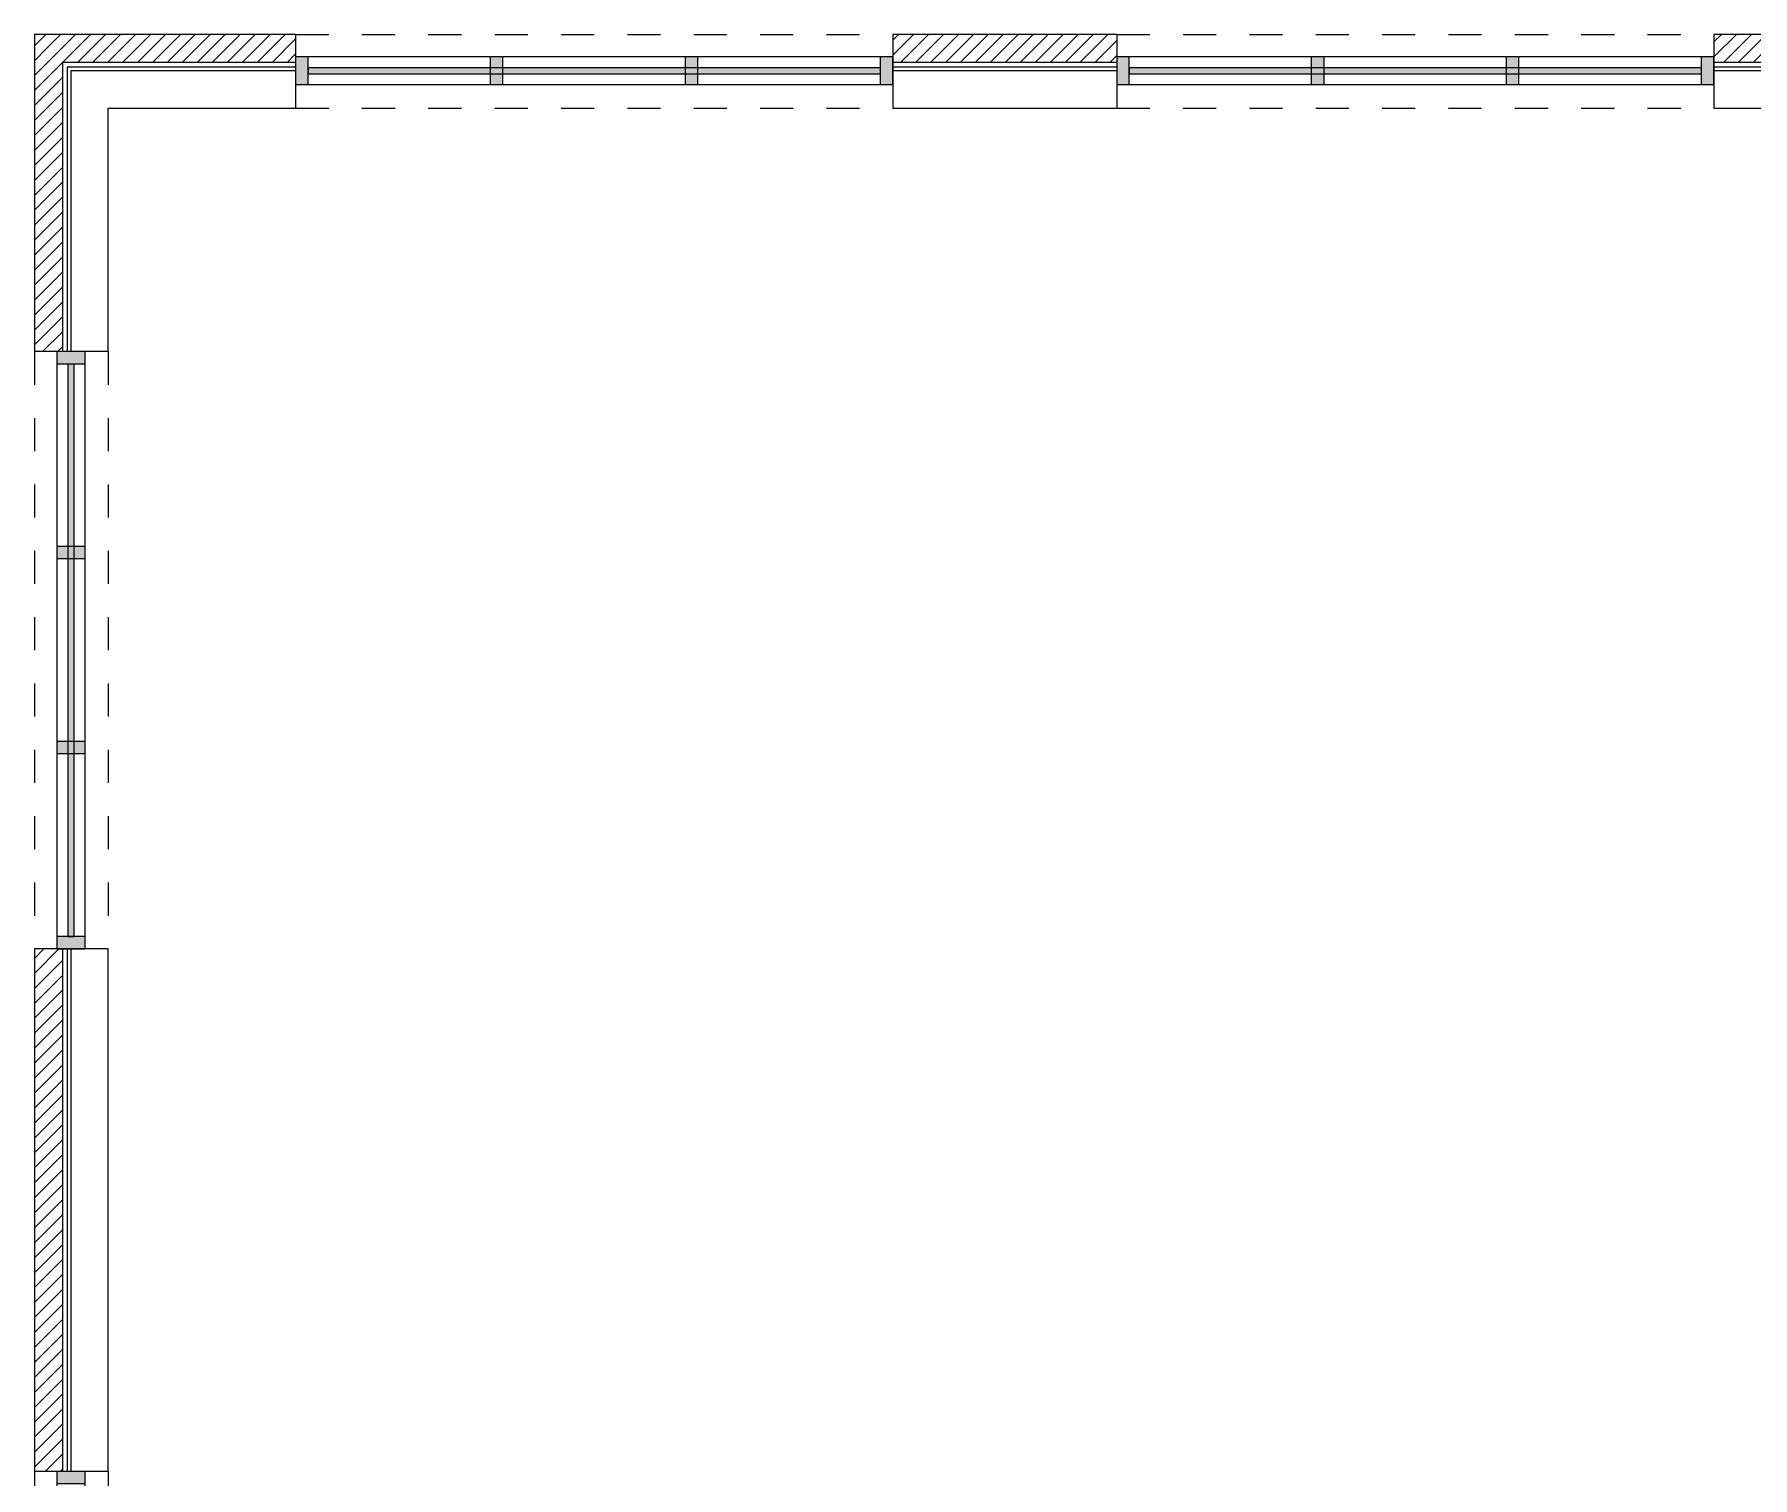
# Model space of a CAD drawing. Extents: x -485 to 726, y -1629 to -765.
# Drawn here: x -448.9 to -172.6, y -1044.6 to -812.6 of the extents above; entities that cross this region are included whole.
import ezdxf

# ---------------------------------------------------------------- set-up
doc = ezdxf.new("R2010")
doc.units = 0
doc.header["$MEASUREMENT"] = 0
doc.linetypes.add('Dashed', pattern=[10.666667, 5.333333, -5.333333])
doc.linetypes.add('Wipeout_Contour', pattern=[39.370079, 0, -39.370079])
doc.layers.add('A-WALL-EXTR', color=7, linetype='Continuous')
doc.layers.add('ArchiCAD Windows', color=7, linetype='Continuous')
for name, color, linetype, lineweight in [('A-WALL-EXTR_Pen_No__1', 7, 'Continuous', 13), ('A-WALL-EXTR_Pen_No__11', 7, 'Continuous', 5), ('ArchiCAD Windows_Pen_No__3', 7, 'Continuous', 18)]:
    doc.layers.add(name, color=color, linetype=linetype, lineweight=lineweight)
doc.layers.add('A-WALL-EXTR_Pen_No__2', color=7, linetype='Continuous', lineweight=25, true_color=0x747474)
pattern_1 = [(45, (0, 0), (-1.2026383, 1.2026383), [])]
pattern_2 = [(45, (0, 0), (-1.0021986, 1.0021986), [0, -1.4173228])]

# ---------------------------------------------------------------- blocks, each defined once
blk = doc.blocks.new('W Arch Opening 15_6')
at = {"layer": 'ArchiCAD Windows_Pen_No__3', "linetype": 'Dashed'}
for p, q in [((-48, 0), (48, 0)), ((-48, -11.875), (48, -11.875))]:
    blk.add_line(p, q, dxfattribs=at)
blk = doc.blocks.new('Wall_28', base_point=(-448.86, -812.64))
at = {"layer": 'A-WALL-EXTR_Pen_No__2', "linetype": 'Continuous'}
h = blk.add_hatch(dxfattribs=at)
h.set_pattern_fill('04___Brick_Face', color=256, style=0, pattern_type=2)
h.set_pattern_definition(pattern_1)
h.paths.add_polyline_path([(-448.86, -812.64), (-448.86, -863.64), (-444.36, -863.64), (-444.36, -817.14)], flags=0)
h = blk.add_hatch(dxfattribs=at)
h.set_pattern_fill('06___Ext__Sheathing_Bldg_84', color=256, style=0, pattern_type=2)
h.set_pattern_definition(pattern_2)
h.paths.add_polyline_path([(-443.61, -817.89), (-443.61, -863.64), (-442.99, -863.64), (-442.99, -818.51)], flags=0)
h = blk.add_hatch(dxfattribs=at)
h.set_pattern_fill('04___Brick_Face', color=256, style=0, pattern_type=2)
h.set_pattern_definition(pattern_1)
h.paths.add_polyline_path([(-448.86, -1043.64), (-444.36, -1043.64), (-444.36, -959.64), (-448.86, -959.64)], flags=0)
h = blk.add_hatch(dxfattribs=at)
h.set_pattern_fill('06___Ext__Sheathing_Bldg_84', color=256, style=0, pattern_type=2)
h.set_pattern_definition(pattern_2)
h.paths.add_polyline_path([(-443.61, -1043.64), (-442.99, -1043.64), (-442.99, -959.64), (-443.61, -959.64)], flags=0)
at = {"layer": 'A-WALL-EXTR_Pen_No__1', "linetype": 'Continuous'}
for p, q in [((-448.86, -812.64), (-448.86, -863.64)), ((-436.99, -863.64), (-436.99, -824.51)), ((-444.36, -863.64), (-448.86, -863.64)), ((-443.61, -863.64), (-444.36, -863.64)), ((-442.99, -863.64), (-443.61, -863.64)), ((-436.99, -863.64), (-442.99, -863.64)), ((-444.36, -959.64), (-448.86, -959.64)), ((-448.86, -959.64), (-448.86, -1043.64)), ((-443.61, -959.64), (-444.36, -959.64)), ((-442.99, -959.64), (-443.61, -959.64)), ((-436.99, -959.64), (-442.99, -959.64)), ((-436.99, -1043.64), (-436.99, -959.64)), ((-444.36, -1043.64), (-448.86, -1043.64)), ((-443.61, -1043.64), (-444.36, -1043.64)), ((-442.99, -1043.64), (-443.61, -1043.64)), ((-436.99, -1043.64), (-442.99, -1043.64))]:
    blk.add_line(p, q, dxfattribs=at)
at = {"layer": 'A-WALL-EXTR_Pen_No__2', "linetype": 'Continuous'}
for p, q in [((-444.36, -817.14), (-444.36, -863.64)), ((-443.61, -817.89), (-443.61, -863.64)), ((-442.99, -818.51), (-442.99, -863.64)), ((-444.36, -959.64), (-444.36, -1043.64)), ((-443.61, -959.64), (-443.61, -1043.64)), ((-442.99, -959.64), (-442.99, -1043.64))]:
    blk.add_line(p, q, dxfattribs=at)
at = {"layer": 'ArchiCAD Windows', "linetype": 'Continuous', "zscale": 39.37007874015748, "rotation": -90.00000000000001}
for p in [(-436.99, -911.64), (-436.99, -1091.64)]:
    blk.add_blockref('W Arch Opening 15_6', p, dxfattribs=at)
blk = doc.blocks.new('Wall_52', base_point=(-440.74, -911.64))
at = {"layer": 'A-WALL-EXTR_Pen_No__2', "linetype": 'Continuous'}
blk.add_hatch(color=256, dxfattribs=at).paths.add_polyline_path([(-440.74, -863.64), (-445.24, -863.64), (-445.24, -865.64), (-440.74, -865.64)], flags=0)
at = {"layer": 'A-WALL-EXTR_Pen_No__1', "linetype": 'Continuous'}
for p, q in [((-440.74, -863.64), (-445.24, -863.64)), ((-445.24, -959.64), (-440.74, -959.64))]:
    blk.add_line(p, q, dxfattribs=at)
at = {"color": 254, "linetype": 'Wipeout_Contour', "lineweight": 0, "ltscale": 3942.020931}
blk.add_wipeout([(-440.74, -865.64), (-445.24, -865.64), (-445.24, -894.97), (-440.74, -894.97)], dxfattribs=at).dxf.layer = 'A-WALL-EXTR'
at = {"layer": 'A-WALL-EXTR_Pen_No__2', "linetype": 'Continuous'}
blk.add_hatch(color=256, dxfattribs=at).paths.add_polyline_path([(-440.74, -894.97), (-445.24, -894.97), (-445.24, -896.97), (-440.74, -896.97)], flags=0)
at = {"layer": 'A-WALL-EXTR_Pen_No__1', "linetype": 'Continuous'}
for p, q in [((-445.24, -863.64), (-445.24, -865.64)), ((-440.74, -863.64), (-440.74, -865.64)), ((-440.74, -865.64), (-445.24, -865.64)), ((-440.74, -894.97), (-445.24, -894.97))]:
    blk.add_line(p, q, dxfattribs=at)
at = {"layer": 'A-WALL-EXTR_Pen_No__11', "linetype": 'Continuous'}
for p, q in [((-445.24, -865.64), (-445.24, -894.97)), ((-440.74, -865.64), (-440.74, -894.97))]:
    blk.add_line(p, q, dxfattribs=at)
at = {"color": 254, "linetype": 'Wipeout_Contour', "lineweight": 0, "ltscale": 4054.362472}
blk.add_wipeout([(-440.74, -896.97), (-445.24, -896.97), (-445.24, -926.3), (-440.74, -926.3)], dxfattribs=at).dxf.layer = 'A-WALL-EXTR'
at = {"layer": 'A-WALL-EXTR_Pen_No__2', "linetype": 'Continuous'}
blk.add_hatch(color=256, dxfattribs=at).paths.add_polyline_path([(-440.74, -926.3), (-445.24, -926.3), (-445.24, -928.3), (-440.74, -928.3)], flags=0)
at = {"layer": 'A-WALL-EXTR_Pen_No__1', "linetype": 'Continuous'}
for p, q in [((-445.24, -894.97), (-445.24, -896.97)), ((-440.74, -894.97), (-440.74, -896.97)), ((-440.74, -896.97), (-445.24, -896.97)), ((-440.74, -926.3), (-445.24, -926.3))]:
    blk.add_line(p, q, dxfattribs=at)
at = {"layer": 'A-WALL-EXTR_Pen_No__11', "linetype": 'Continuous'}
for p, q in [((-445.24, -896.97), (-445.24, -926.3)), ((-440.74, -896.97), (-440.74, -926.3))]:
    blk.add_line(p, q, dxfattribs=at)
at = {"color": 254, "linetype": 'Wipeout_Contour', "lineweight": 0, "ltscale": 4167.445341}
blk.add_wipeout([(-440.74, -928.3), (-445.24, -928.3), (-445.24, -957.64), (-440.74, -957.64)], dxfattribs=at).dxf.layer = 'A-WALL-EXTR'
at = {"layer": 'A-WALL-EXTR_Pen_No__2', "linetype": 'Continuous'}
blk.add_hatch(color=256, dxfattribs=at).paths.add_polyline_path([(-440.74, -957.64), (-445.24, -957.64), (-445.24, -959.64), (-440.74, -959.64)], flags=0)
at = {"layer": 'A-WALL-EXTR_Pen_No__1', "linetype": 'Continuous'}
for p, q in [((-445.24, -926.3), (-445.24, -928.3)), ((-440.74, -926.3), (-440.74, -928.3)), ((-440.74, -928.3), (-445.24, -928.3)), ((-440.74, -957.64), (-445.24, -957.64)), ((-445.24, -957.64), (-445.24, -959.64)), ((-440.74, -957.64), (-440.74, -959.64))]:
    blk.add_line(p, q, dxfattribs=at)
at = {"layer": 'A-WALL-EXTR_Pen_No__11', "linetype": 'Continuous'}
for p, q in [((-445.24, -928.3), (-445.24, -957.64)), ((-440.74, -928.3), (-440.74, -957.64))]:
    blk.add_line(p, q, dxfattribs=at)
blk = doc.blocks.new('Wall_53', base_point=(-442.49, -911.64))
at = {"layer": 'A-WALL-EXTR_Pen_No__2', "linetype": 'Continuous', "lineweight": 0, "true_color": 0xdbdbdb}
for points in [[(-442.49, -865.64), (-443.49, -865.64), (-443.49, -894.97), (-442.49, -894.97)], [(-442.49, -896.97), (-443.49, -896.97), (-443.49, -926.3), (-442.49, -926.3)], [(-442.49, -928.3), (-443.49, -928.3), (-443.49, -957.64), (-442.49, -957.64)]]:
    blk.add_hatch(color=254, dxfattribs=at).paths.add_polyline_path(points, flags=0)
at = {"layer": 'A-WALL-EXTR_Pen_No__1', "linetype": 'Continuous'}
for p, q in [((-442.49, -865.64), (-443.49, -865.64)), ((-443.49, -865.64), (-443.49, -894.97)), ((-442.49, -865.64), (-442.49, -894.97)), ((-442.49, -894.97), (-443.49, -894.97)), ((-443.49, -894.97), (-443.49, -896.97)), ((-442.49, -894.97), (-442.49, -896.97)), ((-442.49, -896.97), (-443.49, -896.97)), ((-443.49, -896.97), (-443.49, -926.3)), ((-442.49, -896.97), (-442.49, -926.3)), ((-442.49, -926.3), (-443.49, -926.3)), ((-443.49, -926.3), (-443.49, -928.3)), ((-442.49, -926.3), (-442.49, -928.3)), ((-442.49, -928.3), (-443.49, -928.3)), ((-443.49, -928.3), (-443.49, -957.64)), ((-442.49, -928.3), (-442.49, -957.64)), ((-443.49, -957.64), (-442.49, -957.64))]:
    blk.add_line(p, q, dxfattribs=at)
blk = doc.blocks.new('Wall_54', base_point=(-440.74, -1091.64))
at = {"layer": 'A-WALL-EXTR_Pen_No__2', "linetype": 'Continuous'}
blk.add_hatch(color=256, dxfattribs=at).paths.add_polyline_path([(-440.74, -1043.64), (-445.24, -1043.64), (-445.24, -1045.64), (-440.74, -1045.64)], flags=0)
at = {"layer": 'A-WALL-EXTR_Pen_No__1', "linetype": 'Continuous'}
for p, q in [((-440.74, -1043.64), (-445.24, -1043.64)), ((-445.24, -1139.64), (-440.74, -1139.64))]:
    blk.add_line(p, q, dxfattribs=at)
at = {"color": 254, "linetype": 'Wipeout_Contour', "lineweight": 0, "ltscale": 4596.55504}
blk.add_wipeout([(-440.74, -1045.64), (-445.24, -1045.64), (-445.24, -1074.97), (-440.74, -1074.97)], dxfattribs=at).dxf.layer = 'A-WALL-EXTR'
at = {"layer": 'A-WALL-EXTR_Pen_No__2', "linetype": 'Continuous'}
blk.add_hatch(color=256, dxfattribs=at).paths.add_polyline_path([(-440.74, -1074.97), (-445.24, -1074.97), (-445.24, -1076.97), (-440.74, -1076.97)], flags=0)
at = {"layer": 'A-WALL-EXTR_Pen_No__1', "linetype": 'Continuous'}
for p, q in [((-445.24, -1043.64), (-445.24, -1045.64)), ((-440.74, -1043.64), (-440.74, -1045.64)), ((-440.74, -1045.64), (-445.24, -1045.64)), ((-440.74, -1074.97), (-445.24, -1074.97))]:
    blk.add_line(p, q, dxfattribs=at)
at = {"layer": 'A-WALL-EXTR_Pen_No__11', "linetype": 'Continuous'}
for p, q in [((-445.24, -1045.64), (-445.24, -1074.97)), ((-440.74, -1045.64), (-440.74, -1074.97))]:
    blk.add_line(p, q, dxfattribs=at)
at = {"color": 254, "linetype": 'Wipeout_Contour', "lineweight": 0, "ltscale": 4712.444887}
blk.add_wipeout([(-440.74, -1076.97), (-445.24, -1076.97), (-445.24, -1106.3), (-440.74, -1106.3)], dxfattribs=at).dxf.layer = 'A-WALL-EXTR'
at = {"layer": 'A-WALL-EXTR_Pen_No__2', "linetype": 'Continuous'}
blk.add_hatch(color=256, dxfattribs=at).paths.add_polyline_path([(-440.74, -1106.3), (-445.24, -1106.3), (-445.24, -1108.3), (-440.74, -1108.3)], flags=0)
at = {"layer": 'A-WALL-EXTR_Pen_No__1', "linetype": 'Continuous'}
for p, q in [((-445.24, -1074.97), (-445.24, -1076.97)), ((-440.74, -1076.97), (-445.24, -1076.97)), ((-440.74, -1074.97), (-440.74, -1076.97)), ((-440.74, -1106.3), (-445.24, -1106.3))]:
    blk.add_line(p, q, dxfattribs=at)
at = {"layer": 'A-WALL-EXTR_Pen_No__11', "linetype": 'Continuous'}
for p, q in [((-445.24, -1076.97), (-445.24, -1106.3)), ((-440.74, -1076.97), (-440.74, -1106.3))]:
    blk.add_line(p, q, dxfattribs=at)
at = {"color": 254, "linetype": 'Wipeout_Contour', "lineweight": 0, "ltscale": 4828.80667}
blk.add_wipeout([(-440.74, -1108.3), (-445.24, -1108.3), (-445.24, -1137.64), (-440.74, -1137.64)], dxfattribs=at).dxf.layer = 'A-WALL-EXTR'
at = {"layer": 'A-WALL-EXTR_Pen_No__2', "linetype": 'Continuous'}
blk.add_hatch(color=256, dxfattribs=at).paths.add_polyline_path([(-440.74, -1137.64), (-445.24, -1137.64), (-445.24, -1139.64), (-440.74, -1139.64)], flags=0)
at = {"layer": 'A-WALL-EXTR_Pen_No__1', "linetype": 'Continuous'}
for p, q in [((-445.24, -1106.3), (-445.24, -1108.3)), ((-440.74, -1106.3), (-440.74, -1108.3)), ((-440.74, -1108.3), (-445.24, -1108.3)), ((-440.74, -1137.64), (-445.24, -1137.64)), ((-445.24, -1137.64), (-445.24, -1139.64)), ((-440.74, -1137.64), (-440.74, -1139.64))]:
    blk.add_line(p, q, dxfattribs=at)
at = {"layer": 'A-WALL-EXTR_Pen_No__11', "linetype": 'Continuous'}
for p, q in [((-445.24, -1108.3), (-445.24, -1137.64)), ((-440.74, -1108.3), (-440.74, -1137.64))]:
    blk.add_line(p, q, dxfattribs=at)
blk = doc.blocks.new('W Arch Opening 15_11')
at = {"layer": 'ArchiCAD Windows_Pen_No__3', "linetype": 'Dashed'}
for p, q in [((-48, 0), (48, 0)), ((-48, -11.875), (48, -11.875))]:
    blk.add_line(p, q, dxfattribs=at)
blk = doc.blocks.new('Wall_61', base_point=(151.14, -812.64))
at = {"layer": 'A-WALL-EXTR_Pen_No__2', "linetype": 'Continuous'}
h = blk.add_hatch(dxfattribs=at)
h.set_pattern_fill('04___Brick_Face', color=256, style=0, pattern_type=2)
h.set_pattern_definition(pattern_1)
h.paths.add_polyline_path([(-448.86, -812.64), (-444.36, -817.14), (-406.86, -817.14), (-406.86, -812.64)], flags=0)
h = blk.add_hatch(dxfattribs=at)
h.set_pattern_fill('04___Brick_Face', color=256, style=0, pattern_type=2)
h.set_pattern_definition(pattern_1)
h.paths.add_polyline_path([(-310.86, -812.64), (-310.86, -817.14), (-274.86, -817.14), (-274.86, -812.64)], flags=0)
h = blk.add_hatch(dxfattribs=at)
h.set_pattern_fill('04___Brick_Face', color=256, style=0, pattern_type=2)
h.set_pattern_definition(pattern_1)
h.paths.add_polyline_path([(-178.86, -812.64), (-178.86, -817.14), (-118.86, -817.14), (-118.86, -812.64)], flags=0)
h = blk.add_hatch(dxfattribs=at)
h.set_pattern_fill('06___Ext__Sheathing_Bldg_84', color=256, style=0, pattern_type=2)
h.set_pattern_definition(pattern_2)
h.paths.add_polyline_path([(-443.61, -817.89), (-442.99, -818.51), (-406.86, -818.51), (-406.86, -817.89)], flags=0)
h = blk.add_hatch(dxfattribs=at)
h.set_pattern_fill('06___Ext__Sheathing_Bldg_84', color=256, style=0, pattern_type=2)
h.set_pattern_definition(pattern_2)
h.paths.add_polyline_path([(-274.86, -817.89), (-310.86, -817.89), (-310.86, -818.51), (-274.86, -818.51)], flags=0)
h = blk.add_hatch(dxfattribs=at)
h.set_pattern_fill('06___Ext__Sheathing_Bldg_84', color=256, style=0, pattern_type=2)
h.set_pattern_definition(pattern_2)
h.paths.add_polyline_path([(-118.86, -817.89), (-178.86, -817.89), (-178.86, -818.51), (-118.86, -818.51)], flags=0)
at = {"layer": 'A-WALL-EXTR_Pen_No__1', "linetype": 'Continuous'}
for p, q in [((-406.86, -812.64), (-448.86, -812.64)), ((-406.86, -812.64), (-406.86, -817.14)), ((-310.86, -812.64), (-310.86, -817.14)), ((-274.86, -812.64), (-310.86, -812.64)), ((-274.86, -812.64), (-274.86, -817.14)), ((-178.86, -812.64), (-178.86, -817.14)), ((-118.86, -812.64), (-178.86, -812.64)), ((-406.86, -817.14), (-406.86, -817.89)), ((-310.86, -817.14), (-310.86, -817.89)), ((-274.86, -817.14), (-274.86, -817.89)), ((-178.86, -817.14), (-178.86, -817.89)), ((-406.86, -817.89), (-406.86, -818.51)), ((-406.86, -818.51), (-406.86, -824.51)), ((-310.86, -817.89), (-310.86, -818.51)), ((-310.86, -818.51), (-310.86, -824.51)), ((-274.86, -817.89), (-274.86, -818.51)), ((-274.86, -818.51), (-274.86, -824.51)), ((-178.86, -817.89), (-178.86, -818.51)), ((-178.86, -818.51), (-178.86, -824.51)), ((-436.99, -824.51), (-406.86, -824.51)), ((-310.86, -824.51), (-274.86, -824.51)), ((-178.86, -824.51), (-118.86, -824.51))]:
    blk.add_line(p, q, dxfattribs=at)
at = {"layer": 'A-WALL-EXTR_Pen_No__2', "linetype": 'Continuous'}
for p, q in [((-406.86, -817.14), (-444.36, -817.14)), ((-274.86, -817.14), (-310.86, -817.14)), ((-118.86, -817.14), (-178.86, -817.14)), ((-406.86, -817.89), (-443.61, -817.89)), ((-406.86, -818.51), (-442.99, -818.51)), ((-274.86, -817.89), (-310.86, -817.89)), ((-274.86, -818.51), (-310.86, -818.51)), ((-118.86, -817.89), (-178.86, -817.89)), ((-118.86, -818.51), (-178.86, -818.51))]:
    blk.add_line(p, q, dxfattribs=at)
at = {"layer": 'ArchiCAD Windows', "linetype": 'Continuous', "zscale": 39.37007874015748}
for p in [(-358.86, -812.64), (-226.86, -812.64)]:
    blk.add_blockref('W Arch Opening 15_11', p, dxfattribs=at)
blk = doc.blocks.new('Wall_62', base_point=(-358.86, -820.76))
at = {"layer": 'A-WALL-EXTR_Pen_No__2', "linetype": 'Continuous'}
blk.add_hatch(color=256, dxfattribs=at).paths.add_polyline_path([(-310.86, -820.76), (-310.86, -816.26), (-312.86, -816.26), (-312.86, -820.76)], flags=0)
at = {"layer": 'A-WALL-EXTR_Pen_No__1', "linetype": 'Continuous'}
for p, q in [((-406.86, -816.26), (-406.86, -820.76)), ((-310.86, -820.76), (-310.86, -816.26))]:
    blk.add_line(p, q, dxfattribs=at)
at = {"color": 254, "linetype": 'Wipeout_Contour', "lineweight": 0, "ltscale": 3526.826965}
blk.add_wipeout([(-312.86, -820.76), (-312.86, -816.26), (-342.19, -816.26), (-342.19, -820.76)], dxfattribs=at).dxf.layer = 'A-WALL-EXTR'
at = {"layer": 'A-WALL-EXTR_Pen_No__2', "linetype": 'Continuous'}
blk.add_hatch(color=256, dxfattribs=at).paths.add_polyline_path([(-342.19, -820.76), (-342.19, -816.26), (-344.19, -816.26), (-344.19, -820.76)], flags=0)
at = {"layer": 'A-WALL-EXTR_Pen_No__1', "linetype": 'Continuous'}
for p, q in [((-342.19, -820.76), (-342.19, -816.26)), ((-312.86, -820.76), (-312.86, -816.26)), ((-310.86, -816.26), (-312.86, -816.26)), ((-310.86, -820.76), (-312.86, -820.76))]:
    blk.add_line(p, q, dxfattribs=at)
at = {"layer": 'A-WALL-EXTR_Pen_No__11', "linetype": 'Continuous'}
for p, q in [((-312.86, -816.26), (-342.19, -816.26)), ((-312.86, -820.76), (-342.19, -820.76))]:
    blk.add_line(p, q, dxfattribs=at)
at = {"color": 254, "linetype": 'Wipeout_Contour', "lineweight": 0, "ltscale": 3575.266912}
blk.add_wipeout([(-344.19, -820.76), (-344.19, -816.26), (-373.53, -816.26), (-373.53, -820.76)], dxfattribs=at).dxf.layer = 'A-WALL-EXTR'
at = {"layer": 'A-WALL-EXTR_Pen_No__2', "linetype": 'Continuous'}
blk.add_hatch(color=256, dxfattribs=at).paths.add_polyline_path([(-373.53, -820.76), (-373.53, -816.26), (-375.53, -816.26), (-375.53, -820.76)], flags=0)
at = {"layer": 'A-WALL-EXTR_Pen_No__1', "linetype": 'Continuous'}
for p, q in [((-373.53, -820.76), (-373.53, -816.26)), ((-344.19, -820.76), (-344.19, -816.26)), ((-342.19, -816.26), (-344.19, -816.26)), ((-342.19, -820.76), (-344.19, -820.76))]:
    blk.add_line(p, q, dxfattribs=at)
at = {"layer": 'A-WALL-EXTR_Pen_No__11', "linetype": 'Continuous'}
for p, q in [((-344.19, -816.26), (-373.53, -816.26)), ((-344.19, -820.76), (-373.53, -820.76))]:
    blk.add_line(p, q, dxfattribs=at)
at = {"color": 254, "linetype": 'Wipeout_Contour', "lineweight": 0, "ltscale": 3627.392113}
blk.add_wipeout([(-375.53, -820.76), (-375.53, -816.26), (-404.86, -816.26), (-404.86, -820.76)], dxfattribs=at).dxf.layer = 'A-WALL-EXTR'
at = {"layer": 'A-WALL-EXTR_Pen_No__2', "linetype": 'Continuous'}
blk.add_hatch(color=256, dxfattribs=at).paths.add_polyline_path([(-404.86, -820.76), (-404.86, -816.26), (-406.86, -816.26), (-406.86, -820.76)], flags=0)
at = {"layer": 'A-WALL-EXTR_Pen_No__1', "linetype": 'Continuous'}
for p, q in [((-404.86, -816.26), (-406.86, -816.26)), ((-404.86, -820.76), (-404.86, -816.26)), ((-375.53, -820.76), (-375.53, -816.26)), ((-373.53, -816.26), (-375.53, -816.26)), ((-404.86, -820.76), (-406.86, -820.76)), ((-373.53, -820.76), (-375.53, -820.76))]:
    blk.add_line(p, q, dxfattribs=at)
at = {"layer": 'A-WALL-EXTR_Pen_No__11', "linetype": 'Continuous'}
for p, q in [((-375.53, -816.26), (-404.86, -816.26)), ((-375.53, -820.76), (-404.86, -820.76))]:
    blk.add_line(p, q, dxfattribs=at)
blk = doc.blocks.new('Wall_63', base_point=(-358.86, -819.01))
at = {"layer": 'A-WALL-EXTR_Pen_No__2', "linetype": 'Continuous', "lineweight": 0, "true_color": 0xdbdbdb}
for points in [[(-375.53, -819.01), (-375.53, -818.01), (-404.86, -818.01), (-404.86, -819.01)], [(-344.19, -819.01), (-344.19, -818.01), (-373.53, -818.01), (-373.53, -819.01)], [(-312.86, -819.01), (-312.86, -818.01), (-342.19, -818.01), (-342.19, -819.01)]]:
    blk.add_hatch(color=254, dxfattribs=at).paths.add_polyline_path(points, flags=0)
at = {"layer": 'A-WALL-EXTR_Pen_No__1', "linetype": 'Continuous'}
for p, q in [((-375.53, -818.01), (-404.86, -818.01)), ((-404.86, -818.01), (-404.86, -819.01)), ((-375.53, -819.01), (-404.86, -819.01)), ((-375.53, -819.01), (-375.53, -818.01)), ((-373.53, -818.01), (-375.53, -818.01)), ((-373.53, -819.01), (-375.53, -819.01)), ((-373.53, -819.01), (-373.53, -818.01)), ((-344.19, -818.01), (-373.53, -818.01)), ((-344.19, -819.01), (-373.53, -819.01)), ((-344.19, -819.01), (-344.19, -818.01)), ((-342.19, -818.01), (-344.19, -818.01)), ((-342.19, -819.01), (-344.19, -819.01)), ((-342.19, -819.01), (-342.19, -818.01)), ((-312.86, -818.01), (-342.19, -818.01)), ((-312.86, -819.01), (-342.19, -819.01)), ((-312.86, -819.01), (-312.86, -818.01))]:
    blk.add_line(p, q, dxfattribs=at)
blk = doc.blocks.new('Wall_64', base_point=(-226.86, -820.76))
at = {"layer": 'A-WALL-EXTR_Pen_No__2', "linetype": 'Continuous'}
blk.add_hatch(color=256, dxfattribs=at).paths.add_polyline_path([(-178.86, -820.76), (-178.86, -816.26), (-180.86, -816.26), (-180.86, -820.76)], flags=0)
at = {"layer": 'A-WALL-EXTR_Pen_No__1', "linetype": 'Continuous'}
for p, q in [((-274.86, -816.26), (-274.86, -820.76)), ((-178.86, -820.76), (-178.86, -816.26))]:
    blk.add_line(p, q, dxfattribs=at)
at = {"color": 254, "linetype": 'Wipeout_Contour', "lineweight": 0, "ltscale": 3366.620175}
blk.add_wipeout([(-180.86, -820.76), (-180.86, -816.26), (-210.19, -816.26), (-210.19, -820.76)], dxfattribs=at).dxf.layer = 'A-WALL-EXTR'
at = {"layer": 'A-WALL-EXTR_Pen_No__2', "linetype": 'Continuous'}
blk.add_hatch(color=256, dxfattribs=at).paths.add_polyline_path([(-210.19, -820.76), (-210.19, -816.26), (-212.19, -816.26), (-212.19, -820.76)], flags=0)
at = {"layer": 'A-WALL-EXTR_Pen_No__1', "linetype": 'Continuous'}
for p, q in [((-210.19, -820.76), (-210.19, -816.26)), ((-180.86, -820.76), (-180.86, -816.26)), ((-178.86, -816.26), (-180.86, -816.26)), ((-178.86, -820.76), (-180.86, -820.76))]:
    blk.add_line(p, q, dxfattribs=at)
at = {"layer": 'A-WALL-EXTR_Pen_No__11', "linetype": 'Continuous'}
for p, q in [((-180.86, -816.26), (-210.19, -816.26)), ((-180.86, -820.76), (-210.19, -820.76))]:
    blk.add_line(p, q, dxfattribs=at)
at = {"color": 254, "linetype": 'Wipeout_Contour', "lineweight": 0, "ltscale": 3397.914332}
blk.add_wipeout([(-212.19, -820.76), (-212.19, -816.26), (-241.53, -816.26), (-241.53, -820.76)], dxfattribs=at).dxf.layer = 'A-WALL-EXTR'
at = {"layer": 'A-WALL-EXTR_Pen_No__2', "linetype": 'Continuous'}
blk.add_hatch(color=256, dxfattribs=at).paths.add_polyline_path([(-241.53, -820.76), (-241.53, -816.26), (-243.53, -816.26), (-243.53, -820.76)], flags=0)
at = {"layer": 'A-WALL-EXTR_Pen_No__1', "linetype": 'Continuous'}
for p, q in [((-241.53, -820.76), (-241.53, -816.26)), ((-212.19, -820.76), (-212.19, -816.26)), ((-210.19, -816.26), (-212.19, -816.26)), ((-210.19, -820.76), (-212.19, -820.76))]:
    blk.add_line(p, q, dxfattribs=at)
at = {"layer": 'A-WALL-EXTR_Pen_No__11', "linetype": 'Continuous'}
for p, q in [((-212.19, -816.26), (-241.53, -816.26)), ((-212.19, -820.76), (-241.53, -820.76))]:
    blk.add_line(p, q, dxfattribs=at)
at = {"color": 254, "linetype": 'Wipeout_Contour', "lineweight": 0, "ltscale": 3433.500189}
blk.add_wipeout([(-243.53, -820.76), (-243.53, -816.26), (-272.86, -816.26), (-272.86, -820.76)], dxfattribs=at).dxf.layer = 'A-WALL-EXTR'
at = {"layer": 'A-WALL-EXTR_Pen_No__2', "linetype": 'Continuous'}
blk.add_hatch(color=256, dxfattribs=at).paths.add_polyline_path([(-272.86, -820.76), (-272.86, -816.26), (-274.86, -816.26), (-274.86, -820.76)], flags=0)
at = {"layer": 'A-WALL-EXTR_Pen_No__1', "linetype": 'Continuous'}
for p, q in [((-272.86, -816.26), (-274.86, -816.26)), ((-272.86, -820.76), (-272.86, -816.26)), ((-243.53, -820.76), (-243.53, -816.26)), ((-241.53, -816.26), (-243.53, -816.26)), ((-272.86, -820.76), (-274.86, -820.76)), ((-241.53, -820.76), (-243.53, -820.76))]:
    blk.add_line(p, q, dxfattribs=at)
at = {"layer": 'A-WALL-EXTR_Pen_No__11', "linetype": 'Continuous'}
for p, q in [((-243.53, -816.26), (-272.86, -816.26)), ((-243.53, -820.76), (-272.86, -820.76))]:
    blk.add_line(p, q, dxfattribs=at)
blk = doc.blocks.new('Wall_65', base_point=(-226.86, -819.01))
at = {"layer": 'A-WALL-EXTR_Pen_No__2', "linetype": 'Continuous', "lineweight": 0, "true_color": 0xdbdbdb}
for points in [[(-243.53, -819.01), (-243.53, -818.01), (-272.86, -818.01), (-272.86, -819.01)], [(-212.19, -819.01), (-212.19, -818.01), (-241.53, -818.01), (-241.53, -819.01)], [(-180.86, -819.01), (-180.86, -818.01), (-210.19, -818.01), (-210.19, -819.01)]]:
    blk.add_hatch(color=254, dxfattribs=at).paths.add_polyline_path(points, flags=0)
at = {"layer": 'A-WALL-EXTR_Pen_No__1', "linetype": 'Continuous'}
for p, q in [((-243.53, -818.01), (-272.86, -818.01)), ((-272.86, -818.01), (-272.86, -819.01)), ((-243.53, -819.01), (-272.86, -819.01)), ((-243.53, -819.01), (-243.53, -818.01)), ((-241.53, -818.01), (-243.53, -818.01)), ((-241.53, -819.01), (-243.53, -819.01)), ((-241.53, -819.01), (-241.53, -818.01)), ((-212.19, -818.01), (-241.53, -818.01)), ((-212.19, -819.01), (-241.53, -819.01)), ((-212.19, -819.01), (-212.19, -818.01)), ((-210.19, -818.01), (-212.19, -818.01)), ((-210.19, -819.01), (-212.19, -819.01)), ((-210.19, -819.01), (-210.19, -818.01)), ((-180.86, -818.01), (-210.19, -818.01)), ((-180.86, -819.01), (-210.19, -819.01)), ((-180.86, -819.01), (-180.86, -818.01))]:
    blk.add_line(p, q, dxfattribs=at)

msp = doc.modelspace()

# ---------------------------------------------------------------- block references
at = {"layer": 'A-WALL-EXTR'}
for name, p in [('Wall_28', (-448.86, -812.64)), ('Wall_61', (151.14, -812.64))]:
    msp.add_blockref(name, p, dxfattribs=at)

# ---------------------------------------------------------------- next in the draw order: block references
for name, p in [('Wall_62', (-358.86, -820.76)), ('Wall_64', (-226.86, -820.76)), ('Wall_52', (-440.74, -911.64)), ('Wall_54', (-440.74, -1091.64))]:
    msp.add_blockref(name, p, dxfattribs=at)

# ---------------------------------------------------------------- next in the draw order: block references
for name, p in [('Wall_63', (-358.86, -819.01)), ('Wall_65', (-226.86, -819.01)), ('Wall_53', (-442.49, -911.64))]:
    msp.add_blockref(name, p, dxfattribs=at)

doc.saveas('drawing.dxf')
